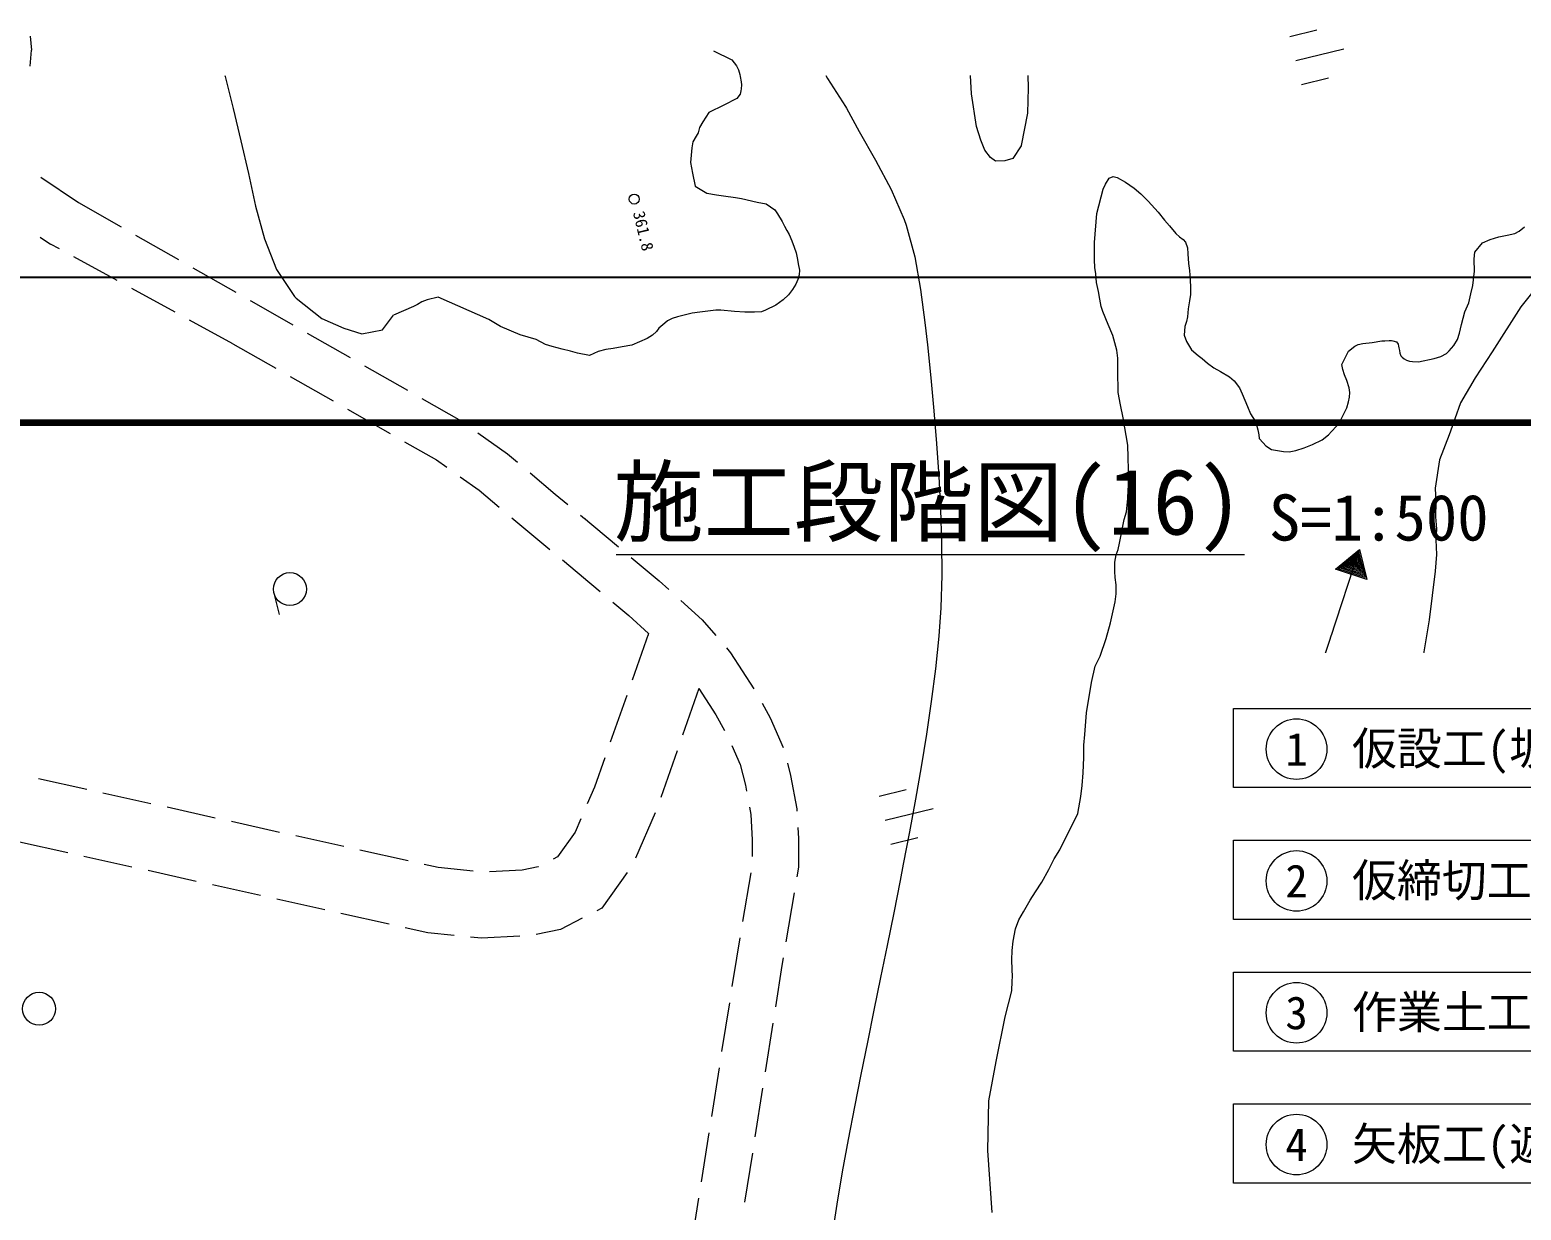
# Model space of a CAD drawing. Header units: millimetres. Extents: x -2078669 to -1085629, y -5987148 to 310365.
# Drawn here: x -1646054 to -1532892, y -5737202 to -5647655 of the extents above; entities that cross this region are included whole.
import ezdxf
from ezdxf.enums import TextEntityAlignment as Align

# ---------------------------------------------------------------- set-up
doc = ezdxf.new("R2010")
doc.units = ezdxf.units.MM
doc.header["$LTSCALE"] = 500
doc.layers.get('Defpoints').update_dxf_attribs({"color": 153})
for name, color, linetype, lineweight in [('D-BGD', 7, 'Continuous', 13), ('D-DOC', 7, 'Continuous', 13), ('D-TTL', 2, 'Continuous', 140), ('D-TTL-LINE', 7, 'Continuous', 13), ('D-TTL-TXT', 7, 'Continuous', 13), ('◆ワイプアウト', 4, 'Continuous', 13)]:
    doc.layers.add(name, color=color, linetype=linetype, lineweight=lineweight)
doc.styles.add('MS ゴシック', font='MS Gothic.ttf')

# ---------------------------------------------------------------- blocks, each defined once
blk = doc.blocks.new('施工ステップ')
at = {"layer": 'D-DOC'}
for points in [[(1766486.009345717, -3253641.131335327), (1848486.009345717, -3253641.131335327), (1848486.009345717, -3259641.131335327), (1766486.009345717, -3259641.131335327)], [(1766486.009345717, -3263641.131335327), (1848486.009345717, -3263641.131335327), (1848486.009345717, -3269641.131335327), (1766486.009345717, -3269641.131335327)], [(1766486.009345717, -3273641.131335327), (1848486.009345717, -3273641.131335327), (1848486.009345717, -3279641.131335327), (1766486.009345717, -3279641.131335327)], [(1766486.009345717, -3283641.131335327), (1848486.009345717, -3283641.131335327), (1848486.009345717, -3289641.131335327), (1766486.009345717, -3289641.131335327)]]:
    blk.add_lwpolyline(points, close=True, dxfattribs=at)
for centre in [(1771277.343831612, -3256726.396866584), (1771277.343831612, -3266726.396866584), (1771277.343831612, -3276726.396866584), (1771277.343831612, -3286726.396866584)]:
    blk.add_circle(centre, 2300, dxfattribs=at)
at = {"layer": 'D-DOC', "style": 'MS ゴシック'}
for s, p in [('1', (1771277.343831612, -3256726.396866584)), ('2', (1771277.343831612, -3266726.396866584)), ('3', (1771277.343831612, -3276726.396866584)), ('4', (1771277.343831612, -3286726.396866584))]:
    blk.add_text(s, height=2500, dxfattribs=at).set_placement(p, align=Align.MIDDLE_CENTER)
for s, p in [('仮設工(坂路・工事用道路設置)', (1775486.009345717, -3256675.244654625)), ('仮締切工設置(盛土)', (1775486.009345717, -3266675.244654625)), ('作業土工(樋門築造:一次床掘り)', (1775486.009345717, -3276675.244654625)), ('矢板工(遮水矢板:川裏翼壁部)', (1775486.009345717, -3286675.244654625))]:
    blk.add_text(s, height=2500, dxfattribs=at).set_placement(p, align=Align.MIDDLE_LEFT)

msp = doc.modelspace()

# ---------------------------------------------------------------- linework, layer by layer
at = {"layer": 'D-BGD', "linetype": 'Continuous'}
for p, q in [((-1550443.750275792, -5648150.626416739), (-1548403.599093212, -5647655.467173903)), ((-1646017.22187362, -5648126.391424741, 362725.9803948955), (-1645933.351616179, -5649188.469885684, 362709.9803957602)), ((-1646029.145527033, -5650420.63885201, 362698.9803963548), (-1645933.351616179, -5649188.469885684, 362709.9803957602)), ((-1550001.741332248, -5649972.216303074), (-1546357.564860271, -5649086.46446381)), ((-1549559.363762266, -5651795.171515133), (-1547518.714230038, -5651299.145296224)), ((-1645214.960453245, -5658834.651981363, 362708.9803958143), (-1642367.014434855, -5660742.747158772, 362869.9803871124)), ((-1642367.014434855, -5660742.747158772, 362869.9803871124), (-1639110.870646836, -5662602.888581243, 362879.9803865718)), ((-1645268.353040238, -5663384.248556209, 362825.9803894905), (-1644486.156880768, -5663907.685345467, 362869.9803871124)), ((-1638025.655500715, -5663223.224714096, 362882.9803864097), (-1634769.511712701, -5665083.366136583, 362892.9803858692)), ((-1643806.645452567, -5664278.669380374, 362871.9803870043), (-1644486.156880768, -5663907.685345467, 362869.9803871124)), ((-1639420.175603595, -5666676.654485095, 362884.9803863016), (-1642710.336890949, -5664877.699737708, 362874.9803868422)), ((-1633684.296566579, -5665703.702269435, 362895.9803857071), (-1630428.152778568, -5667563.843691906, 362905.9803851665)), ((-1635032.34042889, -5669074.27096341, 362896.980385653), (-1638323.000065898, -5667276.183192095, 362887.9803861395)), ((-1630644.505254193, -5671471.887441695, 362909.9803849504), (-1633935.164891196, -5669673.799670394, 362899.9803854909)), ((-1630644.505254193, -5671471.887441695, 362909.9803849504), (-1627387.73339331, -5673328.929586299, 362812.9803901932)), ((-1625001.319251864, -5670660.192776492, 362787.9803915444), (-1621745.045740632, -5672518.101897153, 362693.9803966251)), ((-1620659.332244867, -5673137.571053947, 362661.9803983546), (-1617402.560383977, -5674994.613198536, 362567.9804034352)), ((-1626302.886873614, -5673947.900393427, 362780.9803919228), (-1623046.115012734, -5675804.942538031, 362683.9803971655)), ((-1621960.401516959, -5676424.411694798, 362650.9803989492), (-1618704.994981802, -5678281.822465822, 362553.9804041919)), ((-1627529.294426525, -5690380.670554328), (-1627136.012265114, -5692000.083053134)), ((-1595296.639401775, -5697626.699057646, 362689.9803968412), (-1596533.977388139, -5701165.865511484, 362632.980399922)), ((-1600761.12977629, -5698161.630537311, 362491.9804075431), (-1602007.267246654, -5701698.045796467, 362516.9804061918)), ((-1596946.177632638, -5702346.497879921, 362613.9804009491), (-1598183.515618998, -5705885.664333758, 362556.9804040298)), ((-1641740.265027658, -5705283.002879721, 363039.980377924), (-1645400.327317327, -5704468.688741325, 363116.9803737622)), ((-1636860.882834299, -5706367.967722555, 362936.980383491), (-1640520.078147886, -5705554.151933824, 363013.9803793292)), ((-1581598.139687269, -5705781.067647506), (-1579557.988504688, -5705285.908404669)), ((-1631980.633664857, -5707453.430915053, 362834.9803890041), (-1635640.695954528, -5706639.116776672, 362911.9803848423)), ((-1581156.13074372, -5707602.657533841), (-1577511.954271744, -5706716.905694577)), ((-1627101.251471499, -5708538.395757887, 362732.9803945171), (-1630760.446785087, -5707724.579969156, 362808.9803904094)), ((-1598604.883973927, -5707062.180181776, 362538.9804050027), (-1600100.205741194, -5710500.344851017, 362495.9804073268)), ((-1622221.002302061, -5709623.858950385, 362629.9804000842), (-1625881.064591724, -5708809.544812004, 362706.9803959224)), ((-1580713.753173742, -5709425.6127459), (-1578673.103641508, -5708929.586526992)), ((-1643182.384079798, -5710087.426041706, 363049.9803773835), (-1646842.944719119, -5709273.978879397, 363125.9803732758)), ((-1617341.620108699, -5710708.823793218, 362527.9804055972), (-1621001.682398366, -5709894.509654837, 362604.9804014355)), ((-1638302.503536786, -5711171.523908481, 362947.9803828966), (-1641962.197200027, -5710358.575095808, 363024.9803787348)), ((-1633423.121343427, -5712256.488751315, 362845.9803884095), (-1637082.316657014, -5711442.672962569, 362922.9803842477)), ((-1591353.444349046, -5711599.50532518, 363215.9803684113), (-1591973.24123372, -5715296.405554134, 363297.9803639792)), ((-1628543.240800422, -5713340.586618075, 362744.9803938685), (-1632202.934463656, -5712527.637805417, 362820.9803897608)), ((-1588061.499255772, -5713136.502422149, 363241.980367006), (-1588680.429164367, -5716833.901000754, 363320.9803627361)), ((-1623663.360257406, -5714424.684484851, 362642.9803993816), (-1627323.053920644, -5713611.735672193, 362718.9803952738)), ((-1618783.479714397, -5715508.782351611, 362540.9804048946), (-1622443.173377635, -5714695.833538939, 362617.9804007328)), ((-1592974.542403157, -5721464.974006102, 363310.9803632767), (-1593559.748881479, -5725167.916060524, 363256.9803661953)), ((-1589671.067174429, -5723003.98504488, 363296.9803640333), (-1590255.406676675, -5726707.425448967, 363242.9803669519)), ((-1593754.282964607, -5726403.306412378, 363238.9803671682), (-1594339.489442928, -5730106.2484668, 363185.9803700328)), ((-1590449.940759807, -5727942.815800806, 363224.9803679248), (-1591034.280262053, -5731646.256204892, 363170.9803708435)), ((-1594534.890502136, -5731341.140468989, 363167.9803710057), (-1595119.728354033, -5735045.447849147, 363113.9803739243)), ((-1591229.182971606, -5732880.281230995, 363153.9803717624), (-1591814.020823503, -5736584.588611168, 363099.980374681)), ((-1595314.631063583, -5736279.472875278, 363095.9803748972), (-1595899.468915476, -5739983.780255438, 363041.9803778159))]:
    msp.add_line(p, q, dxfattribs=at)
for points, elevation in [([(-1594169.287386888, -5649242.226866336), (-1592788.924132338, -5649933.022804323), (-1592424.564043775, -5650392.75717183), (-1592292.471371123, -5650686.68490886), (-1592185.44644736, -5651034.255982751), (-1592156.318495647, -5651188.257800188), (-1592080.689599769, -5651590.448366961), (-1592056.491130411, -5651829.277652971), (-1592082.195719474, -5652132.850155113), (-1592104.390166027, -5652275.806107357), (-1592166.207217452, -5652537.858858382), (-1592418.063991308, -5652855.615286627), (-1593389.706869531, -5653372.102446483), (-1594523.045169898, -5653919.062340553), (-1594978.69994309, -5654629.490838491), (-1595230.735142193, -5655065.948432027), (-1595348.729516885, -5655469.878263054), (-1595483.673091737, -5655710.658709462), (-1595752.372189237, -5656164.066654891), (-1595819.754411454, -5656614.390553562), (-1595915.001270639, -5657729.223680305), (-1595766.562767086, -5658520.449906241), (-1595581.036796834, -5659506.009648541), (-1594671.401617768, -5660056.562751163), (-1593942.361069689, -5660168.8116729), (-1593419.886803645, -5660251.137920749), (-1592500.731975764, -5660375.778641921), (-1592055.39157358, -5660451.830624913), (-1590857.309351873, -5660733.342305487), (-1590169.078309136, -5660846.35548715), (-1589512.136417749, -5661312.789063517), (-1589325.212356053, -5661603.631602081), (-1588969.393456778, -5662202.635657541), (-1588787.186981293, -5662543.824438302), (-1588621.323328076, -5662873.312273935), (-1588435.58731859, -5663192.307759884), (-1588228.416962106, -5663666.649845758), (-1588059.735172395, -5664155.77807524), (-1587917.308032065, -5664580.217102711), (-1587812.127392188, -5665067.447034195), (-1587746.888129843, -5665409.454089004), (-1587662.057652632, -5665899.981115124), (-1587686.997981776, -5666244.363122622), (-1587781.399113282, -5666589.188313927), (-1587923.327198783, -5666942.450826625), (-1588194.135338703, -5667347.355661997), (-1588478.098386235, -5667755.079785572), (-1588897.712950957, -5668145.961585512), (-1589447.947986072, -5668541.347923791), (-1590244.104846095, -5668921.099382154), (-1590524.877675528, -5669050.372766597), (-1591069.334491982, -5669076.521244629), (-1591804.861201065, -5669075.887413097), (-1592579.319660725, -5669020.578922809), (-1593633.470925854, -5668914.075454016), (-1593994.906001414, -5668912.782382191), (-1595202.030065523, -5669064.378338119), (-1595802.718219373, -5669156.246188377), (-1596918.844417942, -5669422.434404748), (-1597305.771034685, -5669543.747122477), (-1597670.450342475, -5669744.747082007), (-1597882.472615324, -5669908.925485094), (-1598319.037531934, -5670283.143386652), (-1598506.969363685, -5670533.835660168), (-1598816.763268307, -5670807.90812898), (-1599209.043159691, -5671083.010768008), (-1600384.323851758, -5671588.560090941), (-1601118.663660365, -5671706.258798262), (-1601795.851141363, -5671834.894190814), (-1602343.052688668, -5671915.983237862), (-1602928.586072474, -5672047.704980629), (-1603586.87204117, -5672352.146315775), (-1604493.137871711, -5672183.009824972), (-1605033.695375996, -5672041.844847661), (-1605660.056504922, -5671889.422109), (-1606414.641456579, -5671677.135782789), (-1606928.022169554, -5671530.830578705), (-1607638.39665336, -5671151.333513312), (-1608850.076966475, -5670803.180318567), (-1610345.298391733, -5670161.705764699), (-1611216.766080145, -5669625.01781549), (-1615071.052259636, -5667928.567070662), (-1615897.681853872, -5668146.62310687), (-1616298.951430443, -5668298.908060188), (-1616640.140211211, -5668481.114535673), (-1616928.927721479, -5668640.383999639), (-1618468.675825197, -5669312.45205571)], 361999.9804341353), ([(-1631263.928157835, -5651108.013147448), (-1631243.995531627, -5651184.414290102), (-1630632.486524324, -5653612.099619064), (-1630049.581263749, -5656069.480494638), (-1629472.956731868, -5658557.854149063), (-1628927.324978806, -5661039.947074768), (-1628251.441381771, -5663516.170136412), (-1627333.279985921, -5665831.764872214), (-1625974.117228652, -5667881.807785244), (-1625856.632274367, -5668018.545790195), (-1623885.937475162, -5669566.564307386), (-1622234.380366236, -5670285.214963318), (-1620866.125466256, -5670714.14188763), (-1619293.817280869, -5670406.820081132), (-1618468.675825197, -5669312.45205571)], 361999.9804341353), ([(-1607445.476975086, -5711146.828898096), (-1607470.442007829, -5711160.161079235), (-1608685.3764722, -5711407.616289542), (-1611165.015280935, -5711525.581165762)], 362459.9804092726), ([(-1604137.009670515, -5715059.016809849), (-1605789.493974857, -5715921.191530164), (-1607637.577413785, -5716294.913644152)], 362459.9804092725)]:
    msp.add_lwpolyline(points, dxfattribs=dict(at, elevation=elevation))
at = {"layer": 'D-BGD', "linetype": 'Continuous', "extrusion": (0.4940724269666396, 0.8595350188838946, 0.1307363309243359), "elevation": -5629569.704891633}
msp.add_lwpolyline([(-1412136.322701426, 1108412.581235506), (-1412266.322694393, 1108412.581235506), (-1415885.322498792, 1108320.793441713)], dxfattribs=at)
at = {"layer": 'D-BGD', "linetype": 'Continuous', "extrusion": (0.08165898726971915, 0.09254873648217792, 0.9923540402364653), "elevation": -297492.6963409378}
msp.add_lwpolyline([(-2543078.755093331, 5329235.790456193), (-2546452.00974812, 5328530.902699013), (-2546754.690554447, 5328498.494066485)], dxfattribs=at)
at = {"layer": 'D-BGD', "linetype": 'Continuous', "extrusion": (-0.001078671758040236, -0.0215898862248234, 0.99976632933903), "elevation": 486678.2985495539}
msp.add_lwpolyline([(-1326708.544387056, -5742408.944991522), (-1324384.250440664, -5743889.273951545), (-1323593.069923482, -5744490.657591561)], dxfattribs=at)
at = {"layer": 'D-BGD', "linetype": 'Continuous', "extrusion": (0.08936914089428277, 0.1047884663306117, 0.9904708647809364), "elevation": -380581.007451562}
msp.add_lwpolyline([(-2454289.224888138, 5369324.46814761), (-2457015.500570874, 5368801.677492819), (-2457985.120058711, 5368714.545717024)], dxfattribs=at)
at = {"layer": 'D-BGD', "linetype": 'Continuous', "extrusion": (0.005542636244111838, -0.01373833947503958, 0.9998902625848168), "elevation": 431494.9866945537}
msp.add_lwpolyline([(-1615378.779995698, -5676170.353649175), (-1613939.992897856, -5677191.203956853), (-1612421.71826991, -5678471.142520929)], dxfattribs=at)
at = {"layer": 'D-BGD', "linetype": 'Continuous', "extrusion": (-0.6347807799728199, -0.7570276842802784, 0.1547980833548593), "elevation": 5377751.698469209}
msp.add_lwpolyline([(2418130.976288643, -475829.2598842932), (2420631.525065223, -475861.6503126163), (2421880.343657735, -475843.4306966842)], dxfattribs=at)
at = {"layer": 'D-BGD', "linetype": 'Continuous', "extrusion": (-0.6307456734387161, -0.7520490990942885, 0.1912643406121732), "elevation": 5359629.951268687}
msp.add_lwpolyline([(2419844.490472057, -675213.5195264107), (2421222.441302861, -675231.8580815014), (2423593.96610295, -675196.1997799308)], dxfattribs=at)
at = {"layer": 'D-BGD', "linetype": 'Continuous', "extrusion": (-0.2263747520623212, -0.1043735835471128, 0.9684320454664108), "elevation": 1306199.675100581}
msp.add_lwpolyline([(4504268.662593291, -3619816.899600985), (4504736.514743606, -3619680.505540398), (4507962.159144914, -3619191.091558357)], dxfattribs=at)
at = {"layer": 'D-BGD', "linetype": 'Continuous', "extrusion": (-0.1946589669227398, -0.07789650569736763, 0.9777729905232154), "elevation": 1108992.473151333}
msp.add_lwpolyline([(4697110.84187838, -3441910.926358204), (4699443.934198924, -3441433.978131663), (4700803.201705515, -3441271.815734648)], dxfattribs=at)
at = {"layer": 'D-BGD', "linetype": 'Continuous', "extrusion": (-0.7632688308359413, -0.4000865986601237, 0.5072981425620523), "elevation": 3678017.986504369}
msp.add_lwpolyline([(4308958.421377463, -1744129.68441446), (4310231.283563185, -1744097.193171469), (4312687.650704726, -1744412.82238912)], dxfattribs=at)
at = {"layer": 'D-BGD', "linetype": 'Continuous', "extrusion": (-0.2622693278151726, 0.09887535127837407, 0.9599158632906093), "elevation": 204385.9301688714}
msp.add_lwpolyline([(5901529.67582767, 593430.6899927529), (5903905.713157494, 593484.2063142647), (5905278.056653989, 593416.4189736841)], dxfattribs=at)
at = {"layer": 'D-BGD', "linetype": 'Continuous', "extrusion": (0.005211033788027542, -0.01883722400053156, 0.9998089838158157), "elevation": 461590.5803039169}
msp.add_lwpolyline([(-3067929.355484972, -5065138.94643683), (-3068607.033236119, -5065981.31250674), (-3070397.999862597, -5067441.359020401), (-3070748.487451941, -5067516.254229108)], dxfattribs=at)
at = {"layer": 'D-BGD', "linetype": 'Continuous', "extrusion": (-0.005393831892485334, -0.116636725508003, 0.993159997603753), "elevation": 1034849.556795756}
msp.add_lwpolyline([(-1346845.647628366, -5698007.509105433), (-1349502.01329857, -5697870.477498314), (-1350575.422519526, -5697682.059038569)], dxfattribs=at)
at = {"layer": 'D-BGD', "linetype": 'Continuous', "extrusion": (0.007621517867947757, -0.0146304842188565, 0.9998639214397679), "elevation": 433798.7760605467}
msp.add_lwpolyline([(-1603444.435170187, -5705838.394882238), (-1605359.737691561, -5708545.08752514), (-1605744.994873031, -5708745.808435166)], dxfattribs=at)
at = {"layer": 'D-BGD', "linetype": 'Continuous', "extrusion": (-0.007661883083177232, -0.1281998065362609, 0.9917187631338258), "elevation": 1104669.361944122}
msp.add_lwpolyline([(-1269959.717322673, -5707853.119174757), (-1271949.947641616, -5707775.25487796), (-1273686.043879264, -5707494.943409532)], dxfattribs=at)
at = {"layer": 'D-BGD', "linetype": 'Continuous', "extrusion": (0.00157370353525987, -0.03208992928904789, 0.9994837466889629), "elevation": 543180.5147753584}
msp.add_lwpolyline([(-1886946.652653473, -5616202.164961293), (-1889847.336898685, -5616202.164961285), (-1890687.213469418, -5616077.664888956)], dxfattribs=at)
at = {"layer": 'D-BGD', "linetype": 'Continuous', "extrusion": (0.9553214375906991, -0.1543449577668919, 0.2520686114762739), "elevation": -547143.5570603667}
msp.add_lwpolyline([(-5897295.366903415, 517968.2197960279), (-5898868.848907293, 518004.3876780103), (-5901044.322944118, 517972.3532682529)], dxfattribs=at)
at = {"layer": 'D-BGD', "linetype": 'Continuous', "extrusion": (0.9538032566446654, -0.1541960442818413, 0.2578428349632065), "elevation": -540094.7417354637}
msp.add_lwpolyline([(-5898352.028829267, 520197.0281943859), (-5898943.080186512, 520209.4481513235), (-5902101.361159758, 520162.873312798)], dxfattribs=at)
at = {"layer": 'D-BGD', "linetype": 'Continuous'}
for points in [[(-1570318.679344591, -5651108.013147448, 360209.9805308836), (-1570299.063270919, -5652051.668662665, 360209.9805308836), (-1570348.639682475, -5653984.009671786, 360209.9805308836), (-1570822.49423083, -5656433.736430833, 360219.9805303431), (-1570842.428216786, -5656468.415473932, 360219.9805303431), (-1571466.251645452, -5657413.213966359, 360219.9805303431), (-1572076.961958139, -5657592.749116629, 360219.9805303431), (-1572767.883717599, -5657610.834211786, 360219.9805303431), (-1573169.081745448, -5657345.617097993, 360219.9805303431), (-1573579.425037033, -5656775.250260181, 360219.9805303431), (-1573898.768159614, -5656026.504710304, 360209.9805308836), (-1574232.240042422, -5654981.279197204, 360209.9805308836), (-1574595.601386847, -5652523.217386354, 360209.9805308836), (-1574686.420806774, -5651108.013147448, 360209.9805308836)], [(-1592792.561998047, -5701936.974648613, 362761.9803929497), (-1592142.242901273, -5703396.168534455, 362549.9804044082), (-1591757.985047667, -5704955.028894861, 363039.980377924), (-1591674.048553604, -5705406.97871745, 363031.9803783564)], [(-1588567.007633618, -5703280.499188, 362805.9803905715), (-1588332.725570699, -5704213.344199233, 363039.980377924), (-1587857.954568369, -5706758.514482477, 362999.9803800859), (-1587848.091443278, -5706927.971602871, 363016.9803791671)], [(-1591447.592122081, -5706636.371785471, 363009.9803795454), (-1591345.67510593, -5707187.471493197, 362999.9803800859), (-1591232.709662498, -5709097.90034889, 363229.9803676546), (-1591233.443201539, -5710359.335757435, 363208.9803687896)], [(-1587776.462718802, -5708169.869810679, 363144.9803722487), (-1587728.471332619, -5709001.399576752, 363229.9803676546), (-1587734.018005023, -5711178.201984459, 363199.9803692761), (-1587855.435037194, -5711903.126012119, 363215.9803684113)], [(-1571517.650620052, -5717500.66163936, 360049.9805395315), (-1571450.129907323, -5716801.275551435, 360069.9805384505), (-1571260.410814467, -5715849.169168768, 360069.9805384505), (-1571010.619693096, -5715173.814195713, 360089.9805373696), (-1570653.105178112, -5714571.914437777, 360109.9805362885), (-1570139.805039773, -5713678.929077709, 360109.9805362885), (-1569740.033520791, -5713043.647508858, 360119.9805357481), (-1569263.120522394, -5712314.295803674, 360149.9805341266), (-1568742.242423168, -5711367.994646741, 360159.9805335861), (-1568318.439789317, -5710550.442669257, 360159.9805335861), (-1567893.750787893, -5709871.812296538, 360129.9805352076)], [(-1573044.3060562, -5737373.401265198, 360089.9805373696), (-1573358.566492023, -5732682.832217684, 360069.9805384505), (-1573273.272358485, -5728902.45877513, 360019.980541153), (-1572737.291458501, -5725923.260311733, 359989.9805427745), (-1572034.055277684, -5722532.691395186, 359979.9805433149), (-1571539.110305152, -5720567.995736714, 360039.9805400721), (-1571522.310924883, -5719816.385651818, 360039.9805400721), (-1571492.885448902, -5719464.20085961, 360039.9805400721), (-1571511.381408684, -5718934.523722937, 360049.9805395315), (-1571550.492289678, -5718219.981713234, 360049.9805395315), (-1571517.650620052, -5717500.66163936, 360049.9805395315)]]:
    msp.add_polyline3d(points, dxfattribs=at)
for centre, radius in [((-1600193.207514014, -5660498.569908478, 361836.9804429453), 374.9999797314938), ((-1626315.098201611, -5690085.848376184), 1249.87493244507), ((-1645353.751367912, -5721923.047324294), 1249.87493244507)]:
    msp.add_circle(centre, radius, dxfattribs=at)
at = {"layer": 'Defpoints', "color": 1}
msp.add_lwpolyline([(-1788137.607758962, -5963452.296090323), (-1367637.607758962, -5963452.296090323), (-1367637.607758962, -5666452.296090323), (-1788137.607758962, -5666452.296090323)], close=True, dxfattribs=at)

# ---------------------------------------------------------------- texts
at = {"layer": 'D-BGD', "linetype": 'Continuous', "style": 'MS ゴシック'}
msp.add_text('361.8', height=900, rotation=283.66942145203, dxfattribs=at).set_placement((-1600295.810063153, -5661530.134136566, 361836.9804429453))

# ---------------------------------------------------------------- next in the draw order: wipeouts: each hides what was drawn before it
msp.add_wipeout([(-1603988.35670251, -5677452.2960903235), (-1533369.6264747751, -5677452.2960903235), (-1533369.6264747751, -5693589.097445487), (-1603988.35670251, -5693589.097445487)]).dxf.layer = '◆ワイプアウト'

# ---------------------------------------------------------------- next in the draw order: linework, layer by layer
at = {"layer": 'D-BGD', "linetype": 'Continuous'}
for p, q in [((-1604262.488105514, -5684471.633887715, 362375.9804138128), (-1601384.174372535, -5686874.706615447, 362430.98041084)), ((-1549043.970186784, -5698953.152992667), (-1545170.087245849, -5687068.799157911)), ((-1545751.27141124, -5688852.431851439), (-1545170.087245849, -5687068.799157911)), ((-1605647.457392134, -5687876.342188698, 362392.9804128939), (-1602767.648610207, -5690276.813988184, 362447.9804099212)), ((-1599098.825807469, -5693445.709332233, 362459.9804092726), (-1600344.963277833, -5696982.124591403, 362483.9804079754))]:
    msp.add_line(p, q, dxfattribs=at)
at = {"layer": 'D-BGD', "linetype": 'Continuous', "elevation": 361999.9804341353}
msp.add_lwpolyline([(-1585654.40352876, -5651108.013147448), (-1585533.73943418, -5651345.540446634), (-1584161.128851952, -5653472.519406769), (-1584096.959694532, -5653601.67945086), (-1583129.027972136, -5655369.165728533), (-1581880.593937497, -5657551.644085302), (-1580705.409685686, -5659761.223524296), (-1579717.684771303, -5662036.063920614), (-1579560.061774466, -5662484.232378305), (-1578911.279259657, -5664887.205657121), (-1578463.609339544, -5667359.126157553), (-1578138.818734826, -5669864.223036578), (-1577940.92841877, -5671546.643647663), (-1577683.106868182, -5674047.84883009), (-1577447.608335645, -5676547.756780317), (-1577256.755839186, -5679045.070266145), (-1577088.226360773, -5681541.086519774), (-1576955.673157673, -5684039.491805495), (-1576867.765990655, -5686535.302626817), (-1576855.497638546, -5689022.238255034), (-1576923.851597837, -5691508.96845096), (-1577070.708907081, -5693650.680950924), (-1577331.300267983, -5696130.71955353), (-1577650.190922237, -5698611.849956015), (-1578022.397373355, -5701085.402397639), (-1578430.580099787, -5703561.343871325), (-1578856.102347772, -5706027.318352031), (-1579308.931110294, -5708500.665361332), (-1579779.099394369, -5710964.045377653), (-1580016.675284641, -5712200.070266189), (-1580504.183090266, -5714653.483289544), (-1581005.344153164, -5717110.582577159), (-1581501.521719568, -5719559.01210402), (-1582002.682782459, -5722016.111391637), (-1582498.860348862, -5724464.540918498), (-1583000.021411753, -5726921.640206128), (-1583482.545720887, -5729366.383468685), (-1583952.714004962, -5731829.763485006), (-1584404.245535284, -5734280.787476253), (-1584816.114526004, -5736743.07569268), (-1585196.990737897, -5739211.644637799)], dxfattribs=at)
at = {"layer": 'D-BGD', "linetype": 'Continuous'}
for points in [[(-1544602.008063625, -5689357.330442748), (-1546978.284919652, -5688583.125929489), (-1545170.087245849, -5687068.799157911)], [(-1544741.536046284, -5689206.768370825), (-1546776.626424994, -5688543.328354559), (-1545229.336839938, -5687248.127018929)], [(-1544882.797981094, -5689055.2095996), (-1546573.233978194, -5688504.527478944), (-1545287.221108291, -5687427.086253556)], [(-1545023.192939825, -5688904.149178026), (-1546370.708507474, -5688465.228253678), (-1545345.603726301, -5687606.91246424)], [(-1545163.587898556, -5688753.088756452), (-1546168.183036748, -5688425.929028398), (-1545403.986344318, -5687786.738674923)], [(-1545304.481206942, -5688602.895310964), (-1545965.657566021, -5688386.629803133), (-1545462.73758875, -5687965.199559884)], [(-1545445.74314175, -5688451.336539755), (-1545763.132095298, -5688347.330577853), (-1545521.12020676, -5688145.025770568)]]:
    msp.add_lwpolyline(points, close=True, dxfattribs=at)
at = {"layer": 'D-BGD', "linetype": 'Continuous', "extrusion": (-0.3813813025244859, -0.4379354881559492, 0.8141012285326296), "elevation": 3396277.658309461}
msp.add_lwpolyline([(2528383.572973018, -4137023.813523204), (2531159.952193164, -4136953.211879066), (2532131.85947778, -4136975.597766226)], dxfattribs=at)
at = {"layer": 'D-BGD', "linetype": 'Continuous', "extrusion": (-0.3790535162752773, -0.436056778756666, 0.8161941665435426), "elevation": 3384647.350446897}
msp.add_lwpolyline([(2524749.007038656, -4153954.713233611), (2526331.395763519, -4153914.905538798), (2528347.333151966, -4153966.828618991)], dxfattribs=at)
at = {"layer": 'D-BGD', "linetype": 'Continuous', "extrusion": (0.3708504508349363, 0.3932977290649584, 0.8413006831257605), "elevation": -2525414.813931755}
msp.add_lwpolyline([(-2742549.946768479, 4600893.413308578), (-2744726.596383012, 4600837.916073671), (-2746285.596082177, 4601039.556027177)], dxfattribs=at)
at = {"layer": 'D-BGD', "linetype": 'Continuous'}
for points in [[(-1567893.750787893, -5709871.812296538, 360129.9805352076), (-1566540.898845699, -5707096.872550836, 359979.9805433149), (-1566295.74499453, -5705807.531865421, 359929.9805460175), (-1566194.431606266, -5704989.158158693, 359929.9805460175), (-1566138.650621668, -5704029.268382831, 359929.9805460175), (-1566079.864308049, -5702863.48794808, 359929.9805460175), (-1566065.043095248, -5701914.656965077, 359929.9805460175), (-1565991.03622152, -5701103.655786932, 359929.9805460175), (-1565874.015252878, -5699475.372701969, 359939.980545477), (-1565484.880144824, -5697173.031876133, 359969.9805438555), (-1565211.327979238, -5695934.61795549, 359979.9805433149), (-1564839.749342363, -5695167.787310485, 359979.9805433149), (-1564386.11036791, -5693836.805918001, 360009.9805416935), (-1564056.853373371, -5692641.94623356, 360019.980541153), (-1563709.229695715, -5691053.941985123, 360019.980541153), (-1563624.574893734, -5690445.145201561, 360019.980541153), (-1563616.650706562, -5689769.17393157, 360019.980541153), (-1563695.834991773, -5689204.612319476, 360029.9805406125), (-1563718.22264815, -5688741.904236956, 360039.9805400721), (-1563726.340750329, -5688033.642955942, 360039.9805400721), (-1563618.271130422, -5687484.442697949, 360039.9805400721), (-1563464.669106848, -5687076.758509092, 360039.9805400721), (-1563374.144440814, -5686598.213569514, 360039.9805400721), (-1563009.862176871, -5684800.632397896, 360039.9805400721), (-1562832.229038436, -5684210.67780042, 360039.9805400721), (-1562737.877314123, -5683203.752956369, 360049.9805395315), (-1562718.894334081, -5682568.741458168, 360049.9805395315), (-1562660.248814436, -5681944.994185149, 360049.9805395315), (-1562731.291962854, -5679158.984129265, 360089.9805373696), (-1563094.383236636, -5677081.710857353, 360089.9805373696), (-1563284.155450517, -5676107.551527296, 360099.9805368291), (-1563471.538632301, -5675169.368472525, 360119.9805357481), (-1563487.15853972, -5673510.978976308, 360109.9805362885), (-1563494.660344963, -5672560.850761106, 360109.9805362885), (-1563562.580405007, -5671956.626609421, 360109.9805362885), (-1563869.837573172, -5670845.729274384, 360149.9805341266), (-1564228.63780305, -5670005.097187958, 360149.9805341266), (-1564637.953933069, -5669031.618793151, 360149.9805341266), (-1564749.839093932, -5668644.344093215, 360149.9805341266), (-1564861.313390172, -5668095.824770471, 360149.9805341266), (-1564975.176718501, -5667511.329172428, 360149.9805341266), (-1565106.17413607, -5666836.244270023, 360149.9805341266), (-1565166.51623522, -5666178.704321473, 360149.9805341266), (-1565240.922456265, -5665686.095260008, 360149.9805341266), (-1565260.510215929, -5665098.11882998, 360149.9805341266), (-1565278.249084789, -5663784.54159739, 360149.9805341266), (-1565079.167778576, -5661592.107764945, 360179.9805325051), (-1564609.345720791, -5659751.383221767, 360299.9805260192), (-1564443.387672154, -5659362.335786673, 360299.9805260192), (-1564166.906333187, -5658921.475219223, 360299.9805260192), (-1563845.303455177, -5658783.375343714, 360299.9805260192), (-1563540.359163461, -5658854.852391385, 360279.9805271002), (-1562911.152891, -5659204.994377787, 360279.9805271002), (-1562248.77023994, -5659678.015679589, 360279.9805271002), (-1561748.724011556, -5660092.326823423, 360279.9805271002), (-1561185.805857961, -5660658.121029372, 360269.9805276407), (-1560441.233592666, -5661489.813284394, 360269.9805276407), (-1559951.565221884, -5662082.708572554, 360269.9805276407), (-1559583.068069676, -5662525.212598491, 360269.9805276407), (-1559088.416202408, -5663109.438125898, 360269.9805276407), (-1558807.503025553, -5663363.185582203, 360269.9805276407), (-1558536.35140937, -5663553.650248662, 360269.9805276407), (-1558360.772594041, -5663769.918765131, 360269.9805276407), (-1558219.191886558, -5664185.7972118, 360269.9805276407), (-1558179.464708628, -5664658.472287316, 360269.9805276407), (-1558131.684066855, -5665377.997793511, 360269.9805276407), (-1558068.542070991, -5665910.269394568, 360269.9805276407), (-1558007.108171948, -5666626.108636487, 360269.9805276407), (-1557987.520412281, -5667214.085066499, 360269.9805276407), (-1557986.36397406, -5667733.79521019, 360269.9805276407), (-1558059.549118545, -5668222.307142749, 360269.9805276407), (-1558156.559945591, -5668812.467172548, 360269.9805276407), (-1558215.205465236, -5669436.214445567, 360269.9805276407), (-1558292.963241583, -5669772.151516103, 360269.9805276407), (-1558414.275254134, -5670163.793415595, 360269.9805276407), (-1558456.878484424, -5670819.830699638, 360269.9805276407), (-1558283.213198234, -5671300.28916835, 360269.9805276407), (-1557899.084621292, -5671936.327828102, 360269.9805276407), (-1557399.038392912, -5672350.638971934, 360269.9805276407), (-1557090.818701529, -5672597.013899642, 360269.9805276407), (-1556684.842609504, -5672934.183564063, 360269.9805276407), (-1556204.524934765, -5673302.5514396, 360269.9805276407), (-1555710.348570454, -5673586.61073945, 360269.9805276407), (-1555016.767708266, -5673985.290458546, 360269.9805276407), (-1554671.479941677, -5674287.575647531, 360269.9805276407), (-1554277.17893945, -5674825.652474336, 360269.9805276407), (-1554052.586888483, -5675277.712628625, 360269.9805276407), (-1553860.284848533, -5675745.815072278, 360269.9805276407), (-1553660.610280013, -5676241.22403045, 360269.9805276407), (-1553423.867636291, -5676792.5432499, 360269.9805276407), (-1553255.866781848, -5677062.127563248, 360269.9805276407), (-1553029.772066375, -5677411.242388085, 360269.9805276407), (-1552871.262701957, -5677998.332450528, 360279.9805271002), (-1552799.040080697, -5678374.342925297, 360279.9805271002), (-1552771.258063212, -5678667.136624257, 360279.9805271002), (-1552471.913564911, -5678989.1503669, 360289.9805265597), (-1552256.672209987, -5679216.68310855, 360289.9805265597), (-1551833.151164097, -5679483.197454543, 360289.9805265597), (-1550929.377081798, -5679656.668825737, 360289.9805265597), (-1550486.602985219, -5679668.960212468, 360289.9805265597), (-1549979.043434289, -5679568.544709101, 360289.9805265597)], [(-1549979.043434289, -5679568.544709101, 360289.9805265597), (-1549353.38263213, -5679363.000276498, 360289.9805265597), (-1548725.12736558, -5679112.809807829, 360289.9805265597), (-1547987.440608592, -5678752.506913445, 360289.9805265597), (-1547517.630068121, -5678376.637232669, 360289.9805265597), (-1547283.816597772, -5678130.40309891, 360289.9805265597), (-1546905.687161575, -5677713.368214021, 360289.9805265597), (-1546638.081015693, -5677348.146461477, 360289.9805265597), (-1546362.691476615, -5676848.986600685, 360289.9805265597), (-1546113.311219873, -5676334.876250421, 360279.9805271002), (-1545983.124014225, -5675867.595536009, 360279.9805271002), (-1545927.689255919, -5675530.361233274, 360279.9805271002), (-1545888.296786967, -5675160.836919501, 360279.9805271002), (-1545949.460615367, -5674825.786216537, 360279.9805271002), (-1546114.250708468, -5674269.688932918, 360279.9805271002), (-1546304.163716324, -5673837.562764592, 360279.9805271002), (-1546428.404902246, -5673431.651310892, 360279.9805271002), (-1546495.644027025, -5673046.971075354, 360279.9805271002), (-1545989.510984962, -5672046.056889344, 360199.9805314241), (-1545518.403212287, -5671647.864190526, 360199.9805314241), (-1545260.08312412, -5671519.525875692, 360199.9805314241), (-1544906.395667406, -5671446.00602223, 360199.9805314241), (-1544194.242689789, -5671370.918865916, 360199.9805314241), (-1543465.841990512, -5671247.49940923, 360199.9805314241), (-1543228.958552807, -5671256.785466949, 360199.9805314241), (-1542905.17207502, -5671235.28417815, 360199.9805314241), (-1542738.943955737, -5671227.025281996, 360199.9805314241), (-1542642.27935499, -5671259.520725326, 360199.9805314241), (-1542350.988320529, -5671334.684037275, 360199.9805314241), (-1542222.444573388, -5671512.381814045, 360199.9805314241), (-1542190.565426987, -5671657.584147487, 360199.9805314241), (-1542171.042305656, -5671784.149727164, 360199.9805314241), (-1542129.40159859, -5671992.634850438, 360219.9805303431), (-1542091.447155813, -5672187.466716466, 360229.9805298027), (-1542026.186198503, -5672374.926053883, 360239.9805292622), (-1541921.057269289, -5672493.027305114, 360249.9805287216), (-1541767.59603969, -5672627.376278003, 360279.9805271002), (-1541592.903591946, -5672704.723189721, 360299.9805260192), (-1541373.565108106, -5672784.664565854, 360299.9805260192), (-1541146.648663386, -5672811.290145122, 360299.9805260192), (-1540691.518541746, -5672842.218285616, 360299.9805260192), (-1539485.253838147, -5672589.779578833, 360289.9805265597), (-1538983.769583588, -5672439.734542878, 360279.9805271002), (-1538562.702208118, -5672208.861763221, 360279.9805271002), (-1538353.806220221, -5672005.976433361, 360279.9805271002), (-1538011.653059319, -5671591.330580564, 360279.9805271002), (-1537730.188223865, -5671141.800252331, 360279.9805271002), (-1537577.678000184, -5670675.816770134, 360279.9805271002), (-1537418.476183187, -5670017.595886306, 360279.9805271002), (-1537169.160564773, -5669042.074685722, 360279.9805271002), (-1536869.739910833, -5668360.644416282, 360279.9805271002), (-1536700.571100855, -5667685.084010905, 360279.9805271002), (-1536561.303269822, -5667061.542170206, 360279.9805271002), (-1536444.423095158, -5665975.292246959, 360279.9805271002), (-1536459.502861288, -5665078.47982862, 360279.9805271002), (-1536445.02787478, -5664752.304318745, 360279.9805271002), (-1536399.765541754, -5664513.031848956, 360279.9805271002), (-1535829.874206888, -5663802.522329828, 360179.9805325051), (-1535246.264976427, -5663549.737396744, 360179.9805325051), (-1534599.578388431, -5663367.813214411, 360179.9805325051), (-1533946.816504059, -5663235.518564636, 360179.9805325051), (-1533361.02367382, -5663099.332218247, 360179.9805325051), (-1533033.14006712, -5662930.239563931, 360179.9805325051), (-1532641.56280596, -5662590.14072616, 360179.9805325051)], [(-1531185.476894605, -5666518.322483847, 360219.9805303431), (-1532923.754645933, -5668679.54658784, 360339.9805238572), (-1535105.498946417, -5672073.79025137, 360399.9805206143), (-1536389.327511371, -5674046.398579694, 360399.9805206143), (-1537494.366499654, -5675948.762454249, 360399.9805206143), (-1538366.349108509, -5678388.79229095, 360339.9805238572), (-1539076.946300594, -5680287.199830563, 360159.9805335861), (-1539416.041011451, -5682422.220737237, 360129.9805352076), (-1539361.709570341, -5683491.542003549, 360129.9805352076), (-1539385.611408542, -5684596.634112853, 360129.9805352076), (-1539317.215845547, -5685501.024492065, 360129.9805352076), (-1539375.180429924, -5686344.315681233, 360149.9805341266), (-1539309.790195951, -5687454.596719349, 360179.9805325051), (-1539419.70870666, -5688729.397779921, 360189.9805319646), (-1539652.647326738, -5690579.408380818, 360209.9805308836), (-1539866.949193069, -5692417.06295664, 360209.9805308836), (-1540361.764888935, -5695304.580315797, 360219.9805303431), (-1540428.129163444, -5696523.676547398, 360219.9805303431), (-1540498.860637508, -5697509.575605607, 360209.9805308836), (-1540483.4461624, -5699248.58741322, 360209.9805308836), (-1540512.472291067, -5700904.382445051, 360219.9805303431), (-1540576.793759777, -5702782.110425094, 360229.9805298027), (-1540506.085320338, -5704725.921091703, 360239.9805292622), (-1540574.568556293, -5706289.829586943, 360209.9805308836), (-1540590.622362965, -5707722.394438322, 360209.9805308836), (-1540670.293668451, -5708322.521461101, 360209.9805308836), (-1540629.010704986, -5710618.516919918, 360239.9805292622), (-1540430.104744687, -5713362.680836425, 360279.9805271002), (-1540351.677550384, -5714711.142544424, 360299.9805260192), (-1540180.477451924, -5716159.06874989, 360289.9805265597), (-1540116.654520793, -5716910.884267108, 360289.9805265597), (-1539968.933878603, -5717837.803096699, 360299.9805260192), (-1539641.40801551, -5719756.220777895, 360319.9805249382), (-1539550.7540728, -5720200.497539002, 360319.9805249382), (-1539273.744109859, -5721986.068911817, 360319.9805249382), (-1539040.558453764, -5723446.556574678, 360299.9805260192), (-1538893.248676187, -5724534.720027046, 360299.9805260192), (-1538877.347180815, -5725109.043199815, 360299.9805260192), (-1538787.450329019, -5726337.220056826, 360299.9805260192), (-1538857.360073841, -5727000.629869438, 360299.9805260192), (-1538906.320188461, -5728691.10394437, 360239.9805292622), (-1539067.652484218, -5731158.991954224, 360209.9805308836), (-1539471.521132109, -5731941.86488858, 360189.9805319646), (-1540241.098552813, -5733621.820311937, 360199.9805314241), (-1540941.447163963, -5734418.822006523, 360179.9805325051), (-1541663.091631599, -5734811.414911929, 360179.9805325051), (-1542119.929850065, -5734964.054412281, 360179.9805325051), (-1543126.379191155, -5735169.868915505, 360179.9805325051), (-1543790.199868391, -5735261.203793475, 360179.9805325051), (-1544985.20034681, -5735473.979960668, 360209.9805308836), (-1545543.686662516, -5735602.793778459, 360229.9805298027), (-1546068.791167322, -5735773.864600269, 360239.9805292622), (-1546479.686117503, -5735906.775546965, 360249.9805287216), (-1546904.439757264, -5736123.995069348, 360279.9805271002), (-1547478.287427061, -5736440.062792264, 360299.9805260192), (-1548028.039343657, -5737035.27095688, 360319.9805249382), (-1548777.74741674, -5738219.136486788, 360209.9805308836)]]:
    msp.add_polyline3d(points, dxfattribs=at)
at = {"layer": 'D-TTL'}
msp.add_line((-1777887.607758962, -5677452.296090323), (-1377887.607758962, -5677452.296090323), dxfattribs=at)
at = {"layer": 'D-TTL-LINE'}
msp.add_line((-1601554.274425629, -5687452.296090323), (-1553887.607758962, -5687452.296090323), dxfattribs=at)

# ---------------------------------------------------------------- next in the draw order: texts
at = {"layer": 'D-TTL-TXT', "style": 'MS ゴシック'}
for s, height, p in [('施工段階図(16)', 5000, (-1577887.607758962, -5687452.296090323)), ('S=1:500', 3500, (-1543697.026958327, -5687452.296090323))]:
    msp.add_text(s, height=height, dxfattribs=at).set_placement(p, align=Align.BOTTOM_CENTER)

# ---------------------------------------------------------------- next in the draw order: wipeouts: each hides what was drawn before it
msp.add_wipeout([(-1558320.937711433, -5694935.458192496), (-1382011.2540207286, -5694935.458192496), (-1382011.2540207286, -5811796.20322991), (-1558320.937711433, -5811796.20322991)]).dxf.layer = '◆ワイプアウト'

# ---------------------------------------------------------------- next in the draw order: block references
at = {"layer": 'D-DOC'}
msp.add_blockref('施工ステップ', (-3321215.811631768, -2445499.823424262), dxfattribs=at)

doc.saveas('drawing.dxf')
